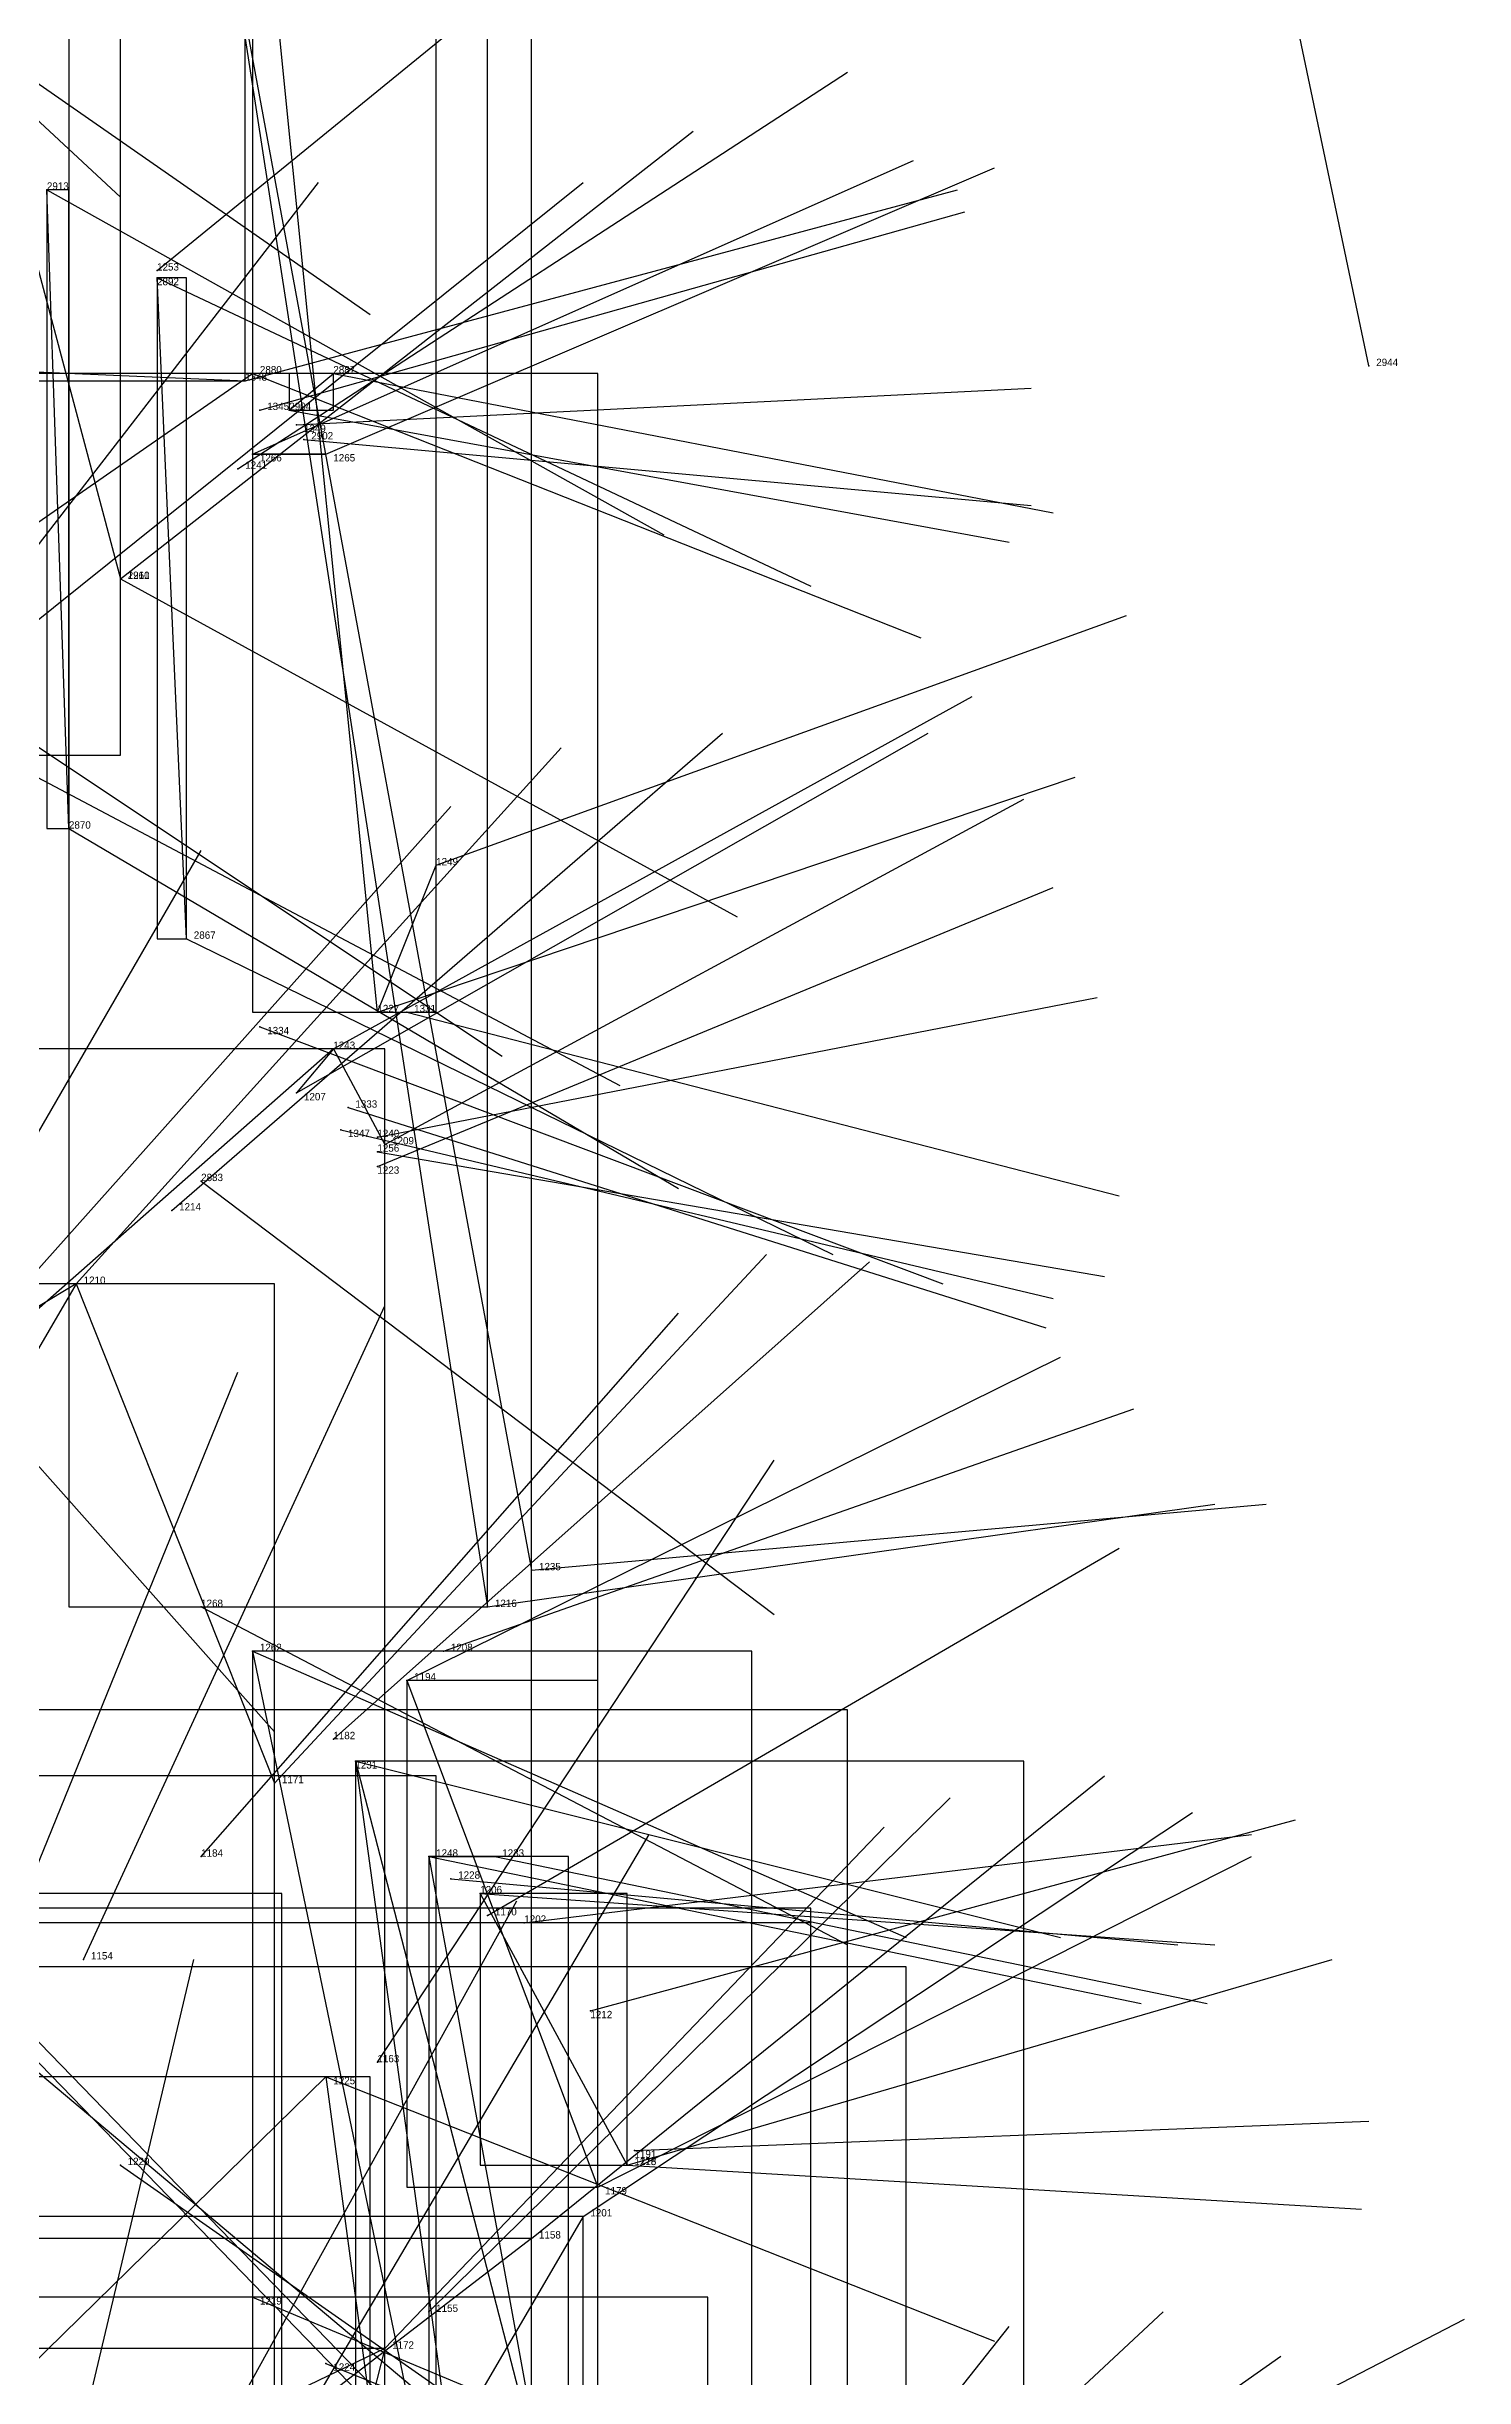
# Model space of a CAD drawing. Extents: x 59.1 to 70.8, y 600.3 to 605.1.
# Drawn here: x 68.267 to 68.46, y 602.0191 to 602.3365 of the extents above; entities that cross this region are included whole.
import ezdxf

# ---------------------------------------------------------------- set-up
doc = ezdxf.new("R2010")
doc.units = 0
for name, color, linetype in [('Clients', 3, 'CONTINUOUS'), ('Facilities', 3, 'CONTINUOUS'), ('Facilities_lines', 3, 'CONTINUOUS'), ('Min_max_boxes', 1, 'CONTINUOUS'), ('Normals', 1, 'CONTINUOUS'), ('Source_points', 5, 'CONTINUOUS'), ('Text', 3, 'CONTINUOUS')]:
    doc.layers.add(name, color=color, linetype=linetype)

msp = doc.modelspace()

# ---------------------------------------------------------------- linework, layer by layer
at = {"layer": 'Clients', "color": 5}
for p in [(68.267, 602.317, 448.271), (68.282, 602.305, 448.209), (68.294, 602.291, 447.908), (68.295, 602.292, 448.148), (68.306, 602.292, 448.104), (68.295, 602.281, 447.785), (68.277, 602.264, 448.204), (68.32, 602.225, 447.638), (68.301, 602.194, 447.451), (68.313, 602.187, 447.5), (68.333, 602.129, 447.499), (68.327, 602.124, 447.42), (68.298, 602.1, 447.114), (68.328, 602.09, 447.599), (68.346, 602.048, 447.362), (68.342, 602.045, 447.122)]:
    msp.add_point(p, dxfattribs=at)
at = {"layer": 'Facilities', "color": 3}
for p in [(68.282, 602.306, 447.73), (68.447, 602.293, 449.594), (68.296, 602.287, 447.848), (68.3, 602.287, 448.088), (68.301, 602.285, 447.968), (68.302, 602.283, 448.028), (68.293, 602.279, 447.709), (68.305, 602.281, 447.788), (68.277, 602.264, 447.633), (68.27, 602.23, 448.098), (68.286, 602.215, 448.037), (68.296, 602.203, 447.977), (68.312, 602.205, 447.606), (68.316, 602.205, 447.929), (68.306, 602.2, 447.529), (68.308, 602.192, 447.917), (68.307, 602.189, 447.859), (68.312, 602.188, 447.68), (68.312, 602.186, 447.798), (68.312, 602.184, 447.56), (68.288, 602.182, 448.025), (68.284, 602.178, 447.379), (68.271, 602.168, 447.305), (68.288, 602.124, 447.829), (68.295, 602.118, 447.769), (68.321, 602.118, 447.343), (68.316, 602.114, 447.266), (68.306, 602.106, 447.191), (68.309, 602.103, 447.651), (68.288, 602.09, 447.04), (68.319, 602.09, 447.589), (68.322, 602.087, 447.529), (68.326, 602.085, 447.47), (68.327, 602.082, 447.112), (68.332, 602.081, 447.412), (68.272, 602.076, 446.968), (68.341, 602.069, 447.292), (68.305, 602.06, 447.591), (68.312, 602.062, 446.821), (68.347, 602.05, 447.28), (68.277, 602.048, 447.666), (68.346, 602.048, 447.199), (68.34, 602.041, 447.042), (68.333, 602.038, 446.968), (68.295, 602.03, 447.545), (68.319, 602.028, 446.892), (68.305, 602.021, 447.488), (68.313, 602.023, 446.814)]:
    msp.add_point(p, dxfattribs=at)
at = {"layer": 'Facilities_lines', "color": 3}
for p, q in [((68.27, 602.493, 448.51), (68.327, 602.124, 447.42)), ((68.227, 602.452, 448.695), (68.277, 602.264, 448.204)), ((68.285, 602.389, 448.207), (68.333, 602.129, 447.499)), ((68.312, 602.205, 447.606), (68.295, 602.375, 447.925)), ((68.27, 602.23, 448.098), (68.267, 602.317, 448.271)), ((67.897, 602.308, 447.84), (68.294, 602.291, 447.908)), ((68.286, 602.215, 448.037), (68.282, 602.305, 448.209)), ((68.027, 602.106, 447.271), (68.295, 602.292, 448.148)), ((68.3, 602.287, 448.088), (68.306, 602.292, 448.104)), ((68.305, 602.281, 447.788), (68.295, 602.281, 447.785)), ((68.312, 602.205, 447.606), (68.32, 602.225, 447.638)), ((68.306, 602.2, 447.529), (68.028, 601.955, 447.342)), ((68.306, 602.2, 447.529), (68.301, 602.194, 447.451)), ((68.306, 602.2, 447.529), (68.313, 602.187, 447.5)), ((68.271, 602.168, 447.305), (68.084, 601.848, 447.175)), ((68.271, 602.168, 447.305), (68.256, 602.159, 447.231)), ((68.271, 602.168, 447.305), (68.298, 602.1, 447.114)), ((68.295, 602.118, 447.769), (68.363, 601.79, 446.819)), ((68.316, 602.114, 447.266), (68.342, 602.045, 447.122)), ((68.309, 602.103, 447.651), (68.4, 601.752, 446.583)), ((68.309, 602.103, 447.651), (68.323, 602.001, 447.368)), ((68.319, 602.09, 447.589), (68.328, 602.09, 447.599)), ((68.319, 602.09, 447.589), (68.338, 601.986, 447.249)), ((68.326, 602.085, 447.47), (68.346, 602.048, 447.362)), ((68.305, 602.06, 447.591), (68.117, 601.876, 446.527)), ((68.305, 602.06, 447.591), (68.311, 602.015, 447.426)), ((68.34, 602.041, 447.042), (68.109, 601.645, 446.338)), ((68.333, 602.038, 446.968), (68.075, 601.84, 447.054)), ((68.313, 602.023, 446.814), (68.053, 601.898, 447.277)), ((68.313, 602.023, 446.814), (68.171, 601.469, 445.934))]:
    msp.add_line(p, q, dxfattribs=at)
at = {"layer": 'Min_max_boxes', "color": 1}
for p, q in [((68.277, 602.24, 448.16), (68.277, 602.56, 448.16)), ((68.277, 602.24, 448.877), (68.277, 602.56, 448.877)), ((68.27, 602.493, 447.42), (68.27, 602.124, 447.42)), ((68.27, 602.493, 448.51), (68.27, 602.124, 448.51)), ((68.327, 602.124, 447.42), (68.327, 602.493, 447.42)), ((68.327, 602.124, 448.51), (68.327, 602.493, 448.51)), ((68.294, 602.291, 447.84), (68.294, 602.392, 447.84)), ((68.294, 602.291, 448.029), (68.294, 602.392, 448.029)), ((68.333, 601.837, 446.737), (68.333, 602.389, 446.737)), ((68.333, 601.837, 448.207), (68.333, 602.389, 448.207)), ((68.295, 602.375, 447.606), (68.295, 602.205, 447.606)), ((68.295, 602.375, 447.925), (68.295, 602.205, 447.925)), ((68.32, 602.205, 447.606), (68.32, 602.375, 447.606)), ((68.32, 602.205, 447.925), (68.32, 602.375, 447.925)), ((68.27, 602.317, 448.098), (68.267, 602.317, 448.098)), ((68.267, 602.317, 448.098), (68.267, 602.23, 448.098)), ((68.27, 602.317, 448.271), (68.267, 602.317, 448.271)), ((68.267, 602.317, 448.271), (68.267, 602.23, 448.271)), ((68.267, 602.317, 448.098), (68.267, 602.317, 448.271)), ((68.27, 602.23, 448.098), (68.27, 602.317, 448.098)), ((68.27, 602.23, 448.271), (68.27, 602.317, 448.271)), ((68.27, 602.317, 448.098), (68.27, 602.317, 448.271)), ((68.286, 602.305, 448.037), (68.282, 602.305, 448.037)), ((68.282, 602.305, 448.037), (68.282, 602.215, 448.037)), ((68.286, 602.305, 448.209), (68.282, 602.305, 448.209)), ((68.282, 602.305, 448.209), (68.282, 602.215, 448.209)), ((68.282, 602.305, 448.037), (68.282, 602.305, 448.209)), ((68.286, 602.215, 448.037), (68.286, 602.305, 448.037)), ((68.286, 602.215, 448.209), (68.286, 602.305, 448.209)), ((68.286, 602.305, 448.037), (68.286, 602.305, 448.209)), ((67.897, 602.291, 447.84), (68.294, 602.291, 447.84)), ((67.897, 602.291, 448.029), (68.294, 602.291, 448.029)), ((68.342, 602.292, 447.115), (68.027, 602.292, 447.115)), ((68.342, 602.292, 448.148), (68.027, 602.292, 448.148)), ((68.294, 602.291, 447.84), (68.294, 602.291, 448.029)), ((68.306, 602.292, 448.088), (68.3, 602.292, 448.088)), ((68.3, 602.292, 448.088), (68.3, 602.287, 448.088)), ((68.306, 602.292, 448.104), (68.3, 602.292, 448.104)), ((68.3, 602.292, 448.104), (68.3, 602.287, 448.104)), ((68.3, 602.292, 448.088), (68.3, 602.292, 448.104)), ((68.306, 602.287, 448.088), (68.306, 602.292, 448.088)), ((68.306, 602.287, 448.104), (68.306, 602.292, 448.104)), ((68.306, 602.292, 448.088), (68.306, 602.292, 448.104)), ((68.342, 601.899, 447.115), (68.342, 602.292, 447.115)), ((68.342, 601.899, 448.148), (68.342, 602.292, 448.148)), ((68.342, 602.292, 447.115), (68.342, 602.292, 448.148)), ((68.3, 602.287, 448.088), (68.306, 602.287, 448.088)), ((68.3, 602.287, 448.104), (68.306, 602.287, 448.104)), ((68.3, 602.287, 448.088), (68.3, 602.287, 448.104)), ((68.306, 602.287, 448.088), (68.306, 602.287, 448.104)), ((68.295, 602.281, 447.785), (68.305, 602.281, 447.785)), ((68.305, 602.281, 447.785), (68.295, 602.281, 447.785)), ((68.295, 602.281, 447.785), (68.295, 602.281, 447.785)), ((68.295, 602.281, 447.788), (68.305, 602.281, 447.788)), ((68.305, 602.281, 447.788), (68.295, 602.281, 447.788)), ((68.295, 602.281, 447.788), (68.295, 602.281, 447.788)), ((68.295, 602.281, 447.785), (68.295, 602.281, 447.788)), ((68.295, 602.281, 447.785), (68.295, 602.281, 447.788)), ((68.305, 602.281, 447.785), (68.305, 602.281, 447.785)), ((68.305, 602.281, 447.788), (68.305, 602.281, 447.788)), ((68.305, 602.281, 447.785), (68.305, 602.281, 447.788)), ((68.305, 602.281, 447.785), (68.305, 602.281, 447.788)), ((68.207, 602.24, 448.16), (68.277, 602.24, 448.16)), ((68.207, 602.24, 448.877), (68.277, 602.24, 448.877)), ((68.277, 602.24, 448.16), (68.277, 602.24, 448.877)), ((68.267, 602.23, 448.098), (68.27, 602.23, 448.098)), ((68.267, 602.23, 448.271), (68.27, 602.23, 448.271)), ((68.267, 602.23, 448.098), (68.267, 602.23, 448.271)), ((68.27, 602.23, 448.098), (68.27, 602.23, 448.271)), ((68.282, 602.215, 448.037), (68.286, 602.215, 448.037)), ((68.282, 602.215, 448.209), (68.286, 602.215, 448.209)), ((68.282, 602.215, 448.037), (68.282, 602.215, 448.209)), ((68.286, 602.215, 448.037), (68.286, 602.215, 448.209)), ((68.295, 602.205, 447.606), (68.32, 602.205, 447.606)), ((68.295, 602.205, 447.925), (68.32, 602.205, 447.925)), ((68.295, 602.205, 447.606), (68.295, 602.205, 447.925)), ((68.32, 602.205, 447.606), (68.32, 602.205, 447.925)), ((68.313, 602.2, 447.342), (68.028, 602.2, 447.342)), ((68.313, 602.2, 447.529), (68.028, 602.2, 447.529)), ((68.313, 601.955, 447.342), (68.313, 602.2, 447.342)), ((68.313, 601.955, 447.529), (68.313, 602.2, 447.529)), ((68.313, 602.2, 447.342), (68.313, 602.2, 447.529)), ((68.298, 602.168, 447.114), (68.084, 602.168, 447.114)), ((68.298, 602.168, 447.305), (68.084, 602.168, 447.305)), ((68.298, 601.848, 447.114), (68.298, 602.168, 447.114)), ((68.298, 601.848, 447.305), (68.298, 602.168, 447.305)), ((68.298, 602.168, 447.114), (68.298, 602.168, 447.305)), ((68.27, 602.124, 447.42), (68.327, 602.124, 447.42)), ((68.27, 602.124, 448.51), (68.327, 602.124, 448.51)), ((68.27, 602.124, 447.42), (68.27, 602.124, 448.51)), ((68.327, 602.124, 447.42), (68.327, 602.124, 448.51)), ((68.363, 602.118, 446.819), (68.295, 602.118, 446.819)), ((68.295, 602.118, 446.819), (68.295, 601.79, 446.819)), ((68.363, 602.118, 447.769), (68.295, 602.118, 447.769)), ((68.295, 602.118, 447.769), (68.295, 601.79, 447.769)), ((68.295, 602.118, 446.819), (68.295, 602.118, 447.769)), ((68.363, 601.79, 446.819), (68.363, 602.118, 446.819)), ((68.363, 601.79, 447.769), (68.363, 602.118, 447.769)), ((68.363, 602.118, 446.819), (68.363, 602.118, 447.769)), ((68.342, 602.114, 447.122), (68.316, 602.114, 447.122)), ((68.316, 602.114, 447.122), (68.316, 602.045, 447.122)), ((68.342, 602.114, 447.266), (68.316, 602.114, 447.266)), ((68.316, 602.114, 447.266), (68.316, 602.045, 447.266)), ((68.316, 602.114, 447.122), (68.316, 602.114, 447.266)), ((68.342, 602.045, 447.122), (68.342, 602.114, 447.122)), ((68.342, 602.045, 447.266), (68.342, 602.114, 447.266)), ((68.342, 602.114, 447.122), (68.342, 602.114, 447.266)), ((68.376, 602.11, 446.702), (68.032, 602.11, 446.702)), ((68.376, 602.11, 447.333), (68.032, 602.11, 447.333)), ((68.376, 601.776, 446.702), (68.376, 602.11, 446.702)), ((68.376, 601.776, 447.333), (68.376, 602.11, 447.333)), ((68.376, 602.11, 446.702), (68.376, 602.11, 447.333)), ((68.32, 602.101, 447.21), (68.021, 602.101, 447.21)), ((68.32, 602.101, 447.234), (68.021, 602.101, 447.234)), ((68.4, 602.103, 446.583), (68.309, 602.103, 446.583)), ((68.309, 602.103, 446.583), (68.309, 601.752, 446.583)), ((68.4, 602.103, 447.651), (68.309, 602.103, 447.651)), ((68.309, 602.103, 447.651), (68.309, 601.752, 447.651)), ((68.309, 602.103, 446.583), (68.309, 602.103, 447.651)), ((68.32, 601.921, 447.21), (68.32, 602.101, 447.21)), ((68.32, 601.921, 447.234), (68.32, 602.101, 447.234)), ((68.32, 602.101, 447.21), (68.32, 602.101, 447.234)), ((68.4, 601.752, 446.583), (68.4, 602.103, 446.583)), ((68.4, 601.752, 447.651), (68.4, 602.103, 447.651)), ((68.4, 602.103, 446.583), (68.4, 602.103, 447.651)), ((68.338, 602.09, 447.249), (68.319, 602.09, 447.249)), ((68.319, 602.09, 447.249), (68.319, 601.986, 447.249)), ((68.338, 602.09, 447.599), (68.319, 602.09, 447.599)), ((68.319, 602.09, 447.599), (68.319, 601.986, 447.599)), ((68.319, 602.09, 447.249), (68.319, 602.09, 447.599)), ((68.338, 601.986, 447.249), (68.338, 602.09, 447.249)), ((68.338, 601.986, 447.599), (68.338, 602.09, 447.599)), ((68.338, 602.09, 447.249), (68.338, 602.09, 447.599)), ((68.299, 602.085, 446.477), (68.168, 602.085, 446.477)), ((68.299, 602.085, 447.588), (68.168, 602.085, 447.588)), ((68.299, 601.602, 446.477), (68.299, 602.085, 446.477)), ((68.299, 601.602, 447.588), (68.299, 602.085, 447.588)), ((68.299, 602.085, 446.477), (68.299, 602.085, 447.588)), ((68.346, 602.085, 447.362), (68.326, 602.085, 447.362)), ((68.326, 602.085, 447.362), (68.326, 602.048, 447.362)), ((68.346, 602.085, 447.47), (68.326, 602.085, 447.47)), ((68.326, 602.085, 447.47), (68.326, 602.048, 447.47)), ((68.326, 602.085, 447.362), (68.326, 602.085, 447.47)), ((68.346, 602.048, 447.362), (68.346, 602.085, 447.362)), ((68.346, 602.048, 447.47), (68.346, 602.085, 447.47)), ((68.346, 602.085, 447.362), (68.346, 602.085, 447.47)), ((68.371, 602.083, 447.012), (67.999, 602.083, 447.012)), ((68.371, 602.083, 447.531), (67.999, 602.083, 447.531)), ((68.371, 601.953, 447.012), (68.371, 602.083, 447.012)), ((68.371, 601.953, 447.531), (68.371, 602.083, 447.531)), ((68.371, 602.083, 447.012), (68.371, 602.083, 447.531)), ((68.371, 602.081, 446.902), (67.988, 602.081, 446.902)), ((68.371, 602.081, 447.616), (67.988, 602.081, 447.616)), ((68.371, 601.981, 446.902), (68.371, 602.081, 446.902)), ((68.371, 601.981, 447.616), (68.371, 602.081, 447.616)), ((68.371, 602.081, 446.902), (68.371, 602.081, 447.616)), ((68.384, 602.075, 446.892), (67.996, 602.075, 446.892)), ((68.384, 602.075, 447.467), (67.996, 602.075, 447.467)), ((68.384, 601.938, 446.892), (68.384, 602.075, 446.892)), ((68.384, 601.938, 447.467), (68.384, 602.075, 447.467)), ((68.384, 602.075, 446.892), (68.384, 602.075, 447.467)), ((68.311, 602.06, 446.527), (68.117, 602.06, 446.527)), ((68.311, 602.06, 447.591), (68.117, 602.06, 447.591)), ((68.311, 601.876, 446.527), (68.311, 602.06, 446.527)), ((68.311, 601.876, 447.591), (68.311, 602.06, 447.591)), ((68.311, 602.06, 446.527), (68.311, 602.06, 447.591)), ((68.326, 602.048, 447.362), (68.346, 602.048, 447.362)), ((68.326, 602.048, 447.47), (68.346, 602.048, 447.47)), ((68.326, 602.048, 447.362), (68.326, 602.048, 447.47)), ((68.346, 602.048, 447.362), (68.346, 602.048, 447.47)), ((68.316, 602.045, 447.122), (68.342, 602.045, 447.122)), ((68.316, 602.045, 447.266), (68.342, 602.045, 447.266)), ((68.316, 602.045, 447.122), (68.316, 602.045, 447.266)), ((68.342, 602.045, 447.122), (68.342, 602.045, 447.266)), ((68.34, 602.041, 446.338), (68.109, 602.041, 446.338)), ((68.34, 602.041, 447.042), (68.109, 602.041, 447.042)), ((68.34, 601.645, 446.338), (68.34, 602.041, 446.338)), ((68.34, 601.645, 447.042), (68.34, 602.041, 447.042)), ((68.34, 602.041, 446.338), (68.34, 602.041, 447.042)), ((68.333, 602.038, 446.968), (68.075, 602.038, 446.968)), ((68.333, 602.038, 447.054), (68.075, 602.038, 447.054)), ((68.333, 601.84, 446.968), (68.333, 602.038, 446.968)), ((68.333, 601.84, 447.054), (68.333, 602.038, 447.054)), ((68.333, 602.038, 446.968), (68.333, 602.038, 447.054)), ((68.357, 602.03, 446.94), (68.072, 602.03, 446.94)), ((68.357, 602.03, 447.104), (68.072, 602.03, 447.104)), ((68.357, 601.876, 446.94), (68.357, 602.03, 446.94)), ((68.357, 601.876, 447.104), (68.357, 602.03, 447.104)), ((68.357, 602.03, 446.94), (68.357, 602.03, 447.104)), ((68.313, 602.023, 445.934), (68.053, 602.023, 445.934)), ((68.313, 602.023, 447.277), (68.053, 602.023, 447.277)), ((68.313, 601.469, 445.934), (68.313, 602.023, 445.934)), ((68.313, 601.469, 447.277), (68.313, 602.023, 447.277)), ((68.313, 602.023, 445.934), (68.313, 602.023, 447.277))]:
    msp.add_line(p, q, dxfattribs=at)
at = {"layer": 'Normals', "color": 1}
for p, q in [((68.207, 602.381, 448.576), (68.277, 602.316, 448.606)), ((68.447, 602.293, 449.594), (68.43, 602.374, 449.649)), ((68.282, 602.306, 447.73), (68.358, 602.368, 447.711)), ((68.232, 602.355, 448.452), (68.311, 602.3, 448.48)), ((68.293, 602.279, 447.709), (68.376, 602.333, 447.694)), ((68.277, 602.264, 447.633), (68.355, 602.325, 447.618)), ((68.295, 602.281, 447.785), (68.385, 602.321, 447.77)), ((68.305, 602.281, 447.788), (68.396, 602.32, 447.773)), ((68.246, 602.243, 447.488), (68.304, 602.318, 447.455)), ((68.264, 602.257, 447.56), (68.34, 602.318, 447.536)), ((68.267, 602.317, 448.271), (68.351, 602.27, 448.297)), ((68.294, 602.291, 447.908), (68.391, 602.317, 447.904)), ((68.296, 602.287, 447.848), (68.392, 602.314, 447.835)), ((68.282, 602.305, 448.209), (68.371, 602.263, 448.229)), ((68.295, 602.292, 448.148), (68.386, 602.256, 448.17)), ((68.306, 602.292, 448.104), (68.404, 602.273, 448.115)), ((68.301, 602.285, 447.968), (68.401, 602.29, 447.974)), ((68.3, 602.287, 448.088), (68.398, 602.269, 448.098)), ((68.302, 602.283, 448.028), (68.401, 602.274, 448.035)), ((68.277, 602.264, 448.204), (68.361, 602.218, 448.233)), ((68.32, 602.225, 447.638), (68.414, 602.259, 447.635)), ((68.251, 602.251, 448.219), (68.329, 602.199, 448.253)), ((68.306, 602.2, 447.529), (68.393, 602.248, 447.515)), ((68.26, 602.24, 448.16), (68.345, 602.195, 448.188)), ((68.271, 602.168, 447.305), (68.337, 602.241, 447.288)), ((68.284, 602.178, 447.379), (68.359, 602.243, 447.366)), ((68.301, 602.194, 447.451), (68.387, 602.243, 447.438)), ((68.312, 602.205, 447.606), (68.407, 602.237, 447.603)), ((68.313, 602.187, 447.5), (68.4, 602.234, 447.484)), ((68.256, 602.159, 447.231), (68.322, 602.233, 447.215)), ((68.27, 602.23, 448.098), (68.353, 602.181, 448.124)), ((68.24, 602.144, 447.16), (68.288, 602.227, 447.133)), ((68.312, 602.184, 447.56), (68.404, 602.222, 447.555)), ((68.286, 602.215, 448.037), (68.374, 602.172, 448.056)), ((68.312, 602.188, 447.68), (68.41, 602.207, 447.68)), ((68.296, 602.203, 447.977), (68.389, 602.168, 447.99)), ((68.316, 602.205, 447.929), (68.413, 602.18, 447.936)), ((68.308, 602.192, 447.917), (68.403, 602.162, 447.926)), ((68.307, 602.189, 447.859), (68.404, 602.166, 447.863)), ((68.312, 602.186, 447.798), (68.411, 602.169, 447.802)), ((68.288, 602.182, 448.025), (68.366, 602.123, 448.046)), ((68.234, 602.179, 448.13), (68.298, 602.107, 448.156)), ((68.298, 602.1, 447.114), (68.365, 602.172, 447.097)), ((68.306, 602.106, 447.191), (68.379, 602.171, 447.173)), ((68.272, 602.076, 446.968), (68.313, 602.165, 446.947)), ((68.288, 602.09, 447.04), (68.353, 602.164, 447.021)), ((68.316, 602.114, 447.266), (68.405, 602.158, 447.257)), ((68.256, 602.065, 446.895), (68.293, 602.156, 446.876)), ((68.321, 602.118, 447.343), (68.415, 602.151, 447.333)), ((68.312, 602.062, 446.821), (68.366, 602.144, 446.802)), ((68.327, 602.124, 447.42), (68.426, 602.138, 447.42)), ((68.333, 602.129, 447.499), (68.433, 602.138, 447.5)), ((68.327, 602.082, 447.112), (68.413, 602.132, 447.103)), ((68.288, 602.124, 447.829), (68.376, 602.078, 447.843)), ((68.295, 602.118, 447.769), (68.384, 602.079, 447.791)), ((68.309, 602.103, 447.651), (68.405, 602.079, 447.667)), ((68.333, 602.038, 446.968), (68.411, 602.101, 446.963)), ((68.319, 602.028, 446.892), (68.39, 602.098, 446.884)), ((68.313, 602.023, 446.814), (68.381, 602.094, 446.794)), ((68.34, 602.041, 447.042), (68.423, 602.096, 447.032)), ((68.341, 602.069, 447.292), (68.437, 602.095, 447.295)), ((68.3, 602.01, 446.74), (68.349, 602.093, 446.712)), ((68.332, 602.081, 447.412), (68.431, 602.093, 447.412)), ((68.319, 602.09, 447.589), (68.416, 602.07, 447.604)), ((68.328, 602.09, 447.599), (68.425, 602.07, 447.614)), ((68.342, 602.045, 447.122), (68.431, 602.09, 447.114)), ((68.322, 602.087, 447.529), (68.421, 602.078, 447.538)), ((68.326, 602.085, 447.47), (68.426, 602.078, 447.476)), ((68.284, 601.999, 446.669), (68.331, 602.084, 446.645)), ((68.253, 602.078, 447.844), (68.319, 602.01, 447.876)), ((68.265, 601.983, 446.6), (68.287, 602.076, 446.572)), ((68.346, 602.048, 447.199), (68.442, 602.076, 447.201)), ((68.26, 602.068, 447.786), (68.325, 602.001, 447.822)), ((68.263, 602.063, 447.726), (68.338, 602, 447.747)), ((68.305, 602.06, 447.591), (68.396, 602.024, 447.611)), ((68.347, 602.05, 447.28), (68.447, 602.054, 447.284)), ((68.277, 602.048, 447.666), (68.357, 601.992, 447.686)), ((68.346, 602.048, 447.362), (68.446, 602.042, 447.367)), ((68.295, 602.03, 447.545), (68.386, 601.992, 447.562)), ((68.347, 601.961, 446.674), (68.419, 602.028, 446.658)), ((68.337, 601.949, 446.599), (68.398, 602.026, 446.579)), ((68.371, 601.981, 446.902), (68.46, 602.027, 446.898)), ((68.305, 602.021, 447.488), (68.397, 601.984, 447.503)), ((68.354, 601.965, 446.752), (68.435, 602.022, 446.737))]:
    msp.add_line(p, q, dxfattribs=at)
at = {"layer": 'Source_points', "color": 5}
for p in [(68.267, 602.317, 448.271), (68.282, 602.306, 447.73), (68.282, 602.305, 448.209), (68.294, 602.291, 447.908), (68.295, 602.292, 448.148), (68.306, 602.292, 448.104), (68.447, 602.293, 449.594), (68.296, 602.287, 447.848), (68.3, 602.287, 448.088), (68.301, 602.285, 447.968), (68.302, 602.283, 448.028), (68.293, 602.279, 447.709), (68.295, 602.281, 447.785), (68.305, 602.281, 447.788), (68.277, 602.264, 447.633), (68.277, 602.264, 448.204), (68.27, 602.23, 448.098), (68.32, 602.225, 447.638), (68.286, 602.215, 448.037), (68.296, 602.203, 447.977), (68.312, 602.205, 447.606), (68.316, 602.205, 447.929), (68.306, 602.2, 447.529), (68.301, 602.194, 447.451), (68.308, 602.192, 447.917), (68.307, 602.189, 447.859), (68.312, 602.188, 447.68), (68.313, 602.187, 447.5), (68.312, 602.186, 447.798), (68.312, 602.184, 447.56), (68.288, 602.182, 448.025), (68.284, 602.178, 447.379), (68.271, 602.168, 447.305), (68.333, 602.129, 447.499), (68.288, 602.124, 447.829), (68.327, 602.124, 447.42), (68.295, 602.118, 447.769), (68.321, 602.118, 447.343), (68.316, 602.114, 447.266), (68.306, 602.106, 447.191), (68.309, 602.103, 447.651), (68.298, 602.1, 447.114), (68.288, 602.09, 447.04), (68.319, 602.09, 447.589), (68.328, 602.09, 447.599), (68.322, 602.087, 447.529), (68.326, 602.085, 447.47), (68.327, 602.082, 447.112), (68.332, 602.081, 447.412), (68.272, 602.076, 446.968), (68.341, 602.069, 447.292), (68.305, 602.06, 447.591), (68.312, 602.062, 446.821), (68.347, 602.05, 447.28), (68.277, 602.048, 447.666), (68.346, 602.048, 447.199), (68.346, 602.048, 447.362), (68.342, 602.045, 447.122), (68.34, 602.041, 447.042), (68.333, 602.038, 446.968), (68.295, 602.03, 447.545), (68.319, 602.028, 446.892), (68.305, 602.021, 447.488), (68.313, 602.023, 446.814)]:
    msp.add_point(p, dxfattribs=at)

# ---------------------------------------------------------------- texts
at = {"layer": 'Text', "color": 3}
for s, p in [('2913', (68.267, 602.317, 448.271)), ('1253', (68.282, 602.306, 447.73)), ('2892', (68.282, 602.304, 448.209)), ('2944', (68.448, 602.293, 449.594)), ('1348', (68.294, 602.291, 447.908)), ('2880', (68.296, 602.292, 448.148)), ('2887', (68.306, 602.292, 448.104)), ('1345', (68.297, 602.287, 447.848)), ('2904', (68.3, 602.287, 448.088)), ('1349', (68.302, 602.284, 447.968)), ('2902', (68.303, 602.283, 448.028)), ('1241', (68.294, 602.279, 447.709)), ('1266', (68.296, 602.28, 447.785)), ('1265', (68.306, 602.28, 447.788)), ('2911', (68.278, 602.264, 448.204)), ('1260', (68.278, 602.264, 447.633)), ('2870', (68.27, 602.23, 448.098)), ('1249', (68.32, 602.225, 447.638)), ('2867', (68.287, 602.215, 448.037)), ('1227', (68.312, 602.205, 447.606)), ('1331', (68.317, 602.205, 447.929)), ('1334', (68.297, 602.202, 447.977)), ('1243', (68.306, 602.2, 447.529)), ('1207', (68.302, 602.193, 447.451)), ('1333', (68.309, 602.192, 447.917)), ('1347', (68.308, 602.188, 447.859)), ('1240', (68.312, 602.188, 447.68)), ('1256', (68.312, 602.186, 447.798)), ('1209', (68.314, 602.187, 447.5)), ('2883', (68.288, 602.182, 448.025)), ('1223', (68.312, 602.183, 447.56)), ('1214', (68.285, 602.178, 447.379)), ('1210', (68.272, 602.168, 447.305)), ('1235', (68.334, 602.129, 447.499)), ('1268', (68.288, 602.124, 447.829)), ('1216', (68.328, 602.124, 447.42)), ('1262', (68.296, 602.118, 447.769)), ('1208', (68.322, 602.118, 447.343)), ('1194', (68.317, 602.114, 447.266)), ('1182', (68.306, 602.106, 447.191)), ('1171', (68.299, 602.1, 447.114)), ('1231', (68.309, 602.102, 447.651)), ('1184', (68.288, 602.09, 447.04)), ('1248', (68.32, 602.09, 447.589)), ('1233', (68.329, 602.09, 447.599)), ('1228', (68.323, 602.087, 447.529)), ('1206', (68.326, 602.085, 447.47)), ('1170', (68.328, 602.082, 447.112)), ('1202', (68.332, 602.081, 447.412)), ('1154', (68.273, 602.076, 446.968)), ('1212', (68.341, 602.068, 447.292)), ('1163', (68.312, 602.062, 446.821)), ('1225', (68.306, 602.059, 447.591)), ('1191', (68.347, 602.049, 447.28)), ('1229', (68.278, 602.048, 447.666)), ('1218', (68.347, 602.048, 447.362)), ('1175', (68.347, 602.048, 447.199)), ('1179', (68.343, 602.044, 447.122)), ('1201', (68.341, 602.041, 447.042)), ('1158', (68.334, 602.038, 446.968)), ('1219', (68.296, 602.029, 447.545)), ('1155', (68.32, 602.028, 446.892)), ('1224', (68.306, 602.02, 447.488)), ('1172', (68.314, 602.023, 446.814))]:
    msp.add_text(s, height=0.001, dxfattribs=at).set_placement(p)

doc.saveas('drawing.dxf')
